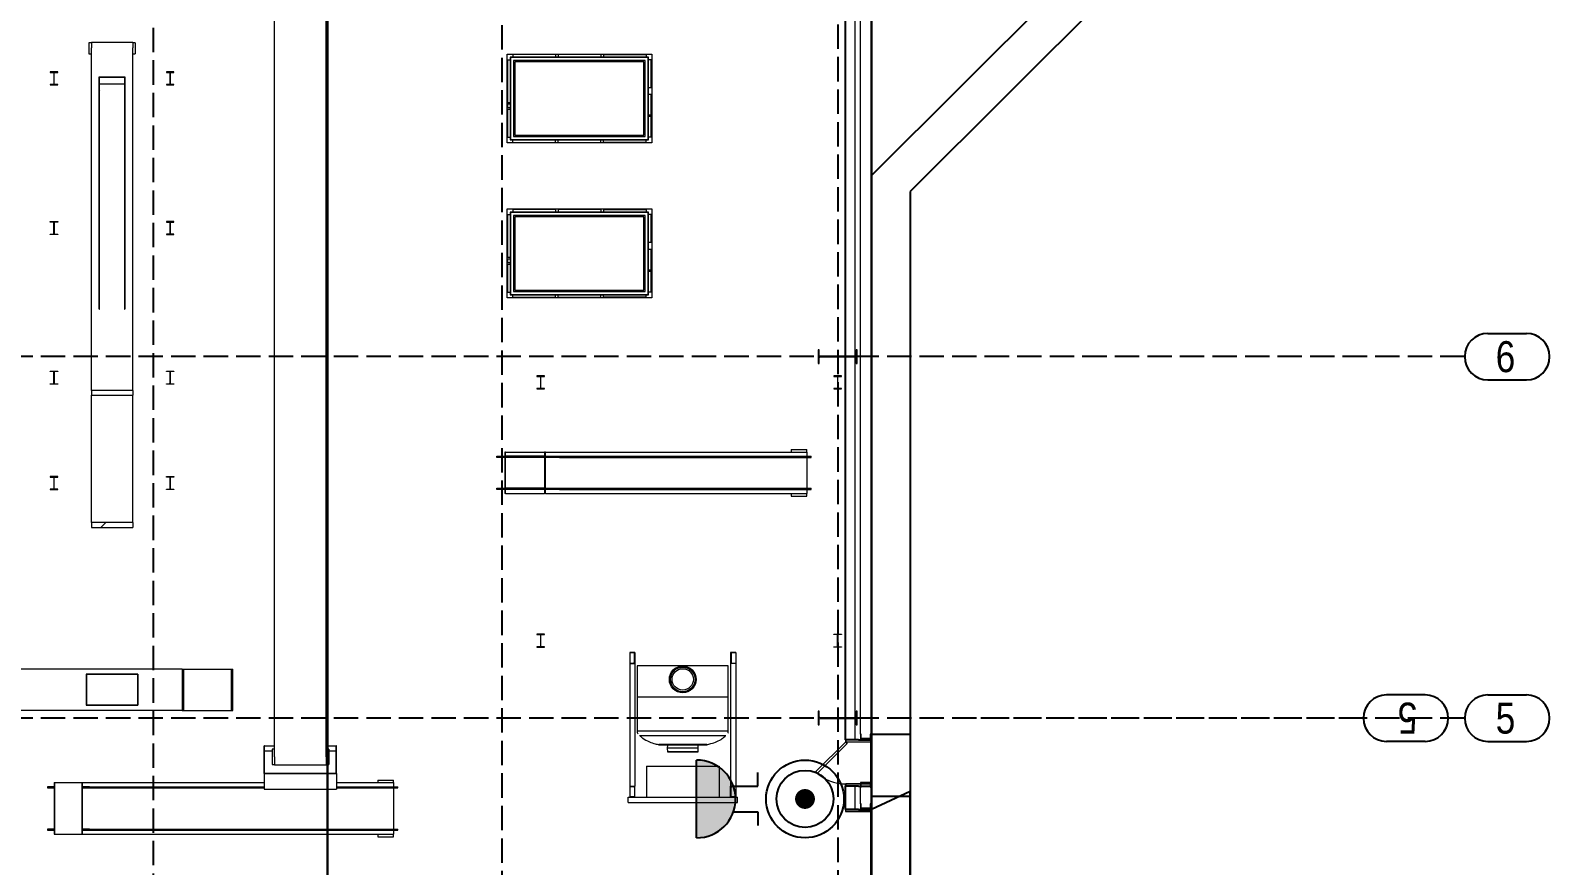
# Model space of a CAD drawing. Header units: millimetres. Extents: x 91119 to 792617, y 23924 to 150567.
# Drawn here: x 740424 to 769831, y 60179 to 76355 of the extents above; entities that cross this region are included whole.
import ezdxf

# ---------------------------------------------------------------- set-up
doc = ezdxf.new("R2010")
doc.units = ezdxf.units.MM
doc.header["$LTSCALE"] = 100
for name, pattern in [('121217 IES and EMR$0$XKITLINE00', [0]), ('121217 IES and EMR$0$XKITLINE03', [6.299213, 4.724409, -1.574803]), ('DASHED', [19.05, 12.7, -6.35])]:
    doc.linetypes.add(name, pattern=pattern)
doc.layers.add('121217 IES and EMR$0$G3 Fab Prts-22 Door-Plan', color=7, linetype='Continuous', lineweight=5)
for name, color, linetype in [('121217 IES and EMR$0$grid', 8, 'Continuous'), ('121217 IES and EMR$0$layout', 8, 'Continuous'), ('121217 IES and EMR$0$Xref', 8, 'Continuous'), ('FA', 1, 'Continuous'), ('Fire Alarm', 1, 'Continuous')]:
    doc.layers.add(name, color=color, linetype=linetype)
doc.styles.add('121217 IES and EMR$0$CENTURY_GOTHIC', font='GOTHIC.TTF')

# ---------------------------------------------------------------- blocks, each defined once
blk = doc.blocks.new('121217 IES and EMR$0$Group-47-1')
at = {"layer": '121217 IES and EMR$0$G3 Fab Prts-22 Door-Plan', "color": 7, "linetype": 'Continuous', "lineweight": 5, "transparency": 33554687}
for p, q in [((-2250, 250.5), (-2250, -250.5)), ((2250, 250.5), (2250, -250.5))]:
    blk.add_line(p, q, dxfattribs=at)
blk = doc.blocks.new('121217 IES and EMR$0$Group-48-1')
at = {"layer": '121217 IES and EMR$0$G3 Fab Prts-22 Door-Plan', "color": 7, "linetype": 'Continuous', "lineweight": 5, "transparency": 33554687, "flags": 128}
for points in [[(-2250, 250.5), (-2208, 250.5), (-2208, -250.5), (-2250, -250.5)], [(2208, 250.5), (2250, 250.5), (2250, -250.5), (2208, -250.5)]]:
    blk.add_lwpolyline(points, close=True, dxfattribs=at)
blk = doc.blocks.new('121217 IES and EMR$0$Group-54-1')
at = {"layer": '121217 IES and EMR$0$G3 Fab Prts-22 Door-Plan', "color": 7, "linetype": 'Continuous', "lineweight": 5, "transparency": 33554687, "flags": 128}
blk.add_lwpolyline([(-408, 250), (169, 827), (200, 796), (-377, 219)], close=True, dxfattribs=at)
blk = doc.blocks.new('121217 IES and EMR$0$Group-55-1')
at = {"layer": '121217 IES and EMR$0$G3 Fab Prts-22 Door-Plan', "color": 7, "linetype": 'Continuous', "lineweight": 5, "transparency": 33554687}
for p, q in [((-408, 250), (169, 827)), ((-377, 219), (200, 796)), ((169, 827), (200, 796)), ((-408, 250), (-377, 219))]:
    blk.add_line(p, q, dxfattribs=at)
at = {"layer": '121217 IES and EMR$0$G3 Fab Prts-22 Door-Plan', "color": 7, "transparency": 33554687}
blk.add_blockref('121217 IES and EMR$0$Group-54-1', (0, 0), dxfattribs=at)
blk = doc.blocks.new('121217 IES and EMR$0$Group-50-1')
at = {"layer": '121217 IES and EMR$0$G3 Fab Prts-22 Door-Plan', "color": 7, "linetype": 'Continuous', "lineweight": 5, "transparency": 33554687}
for p, q in [((-450, 250.5), (-450, -250.5)), ((450, 250.5), (450, -250.5))]:
    blk.add_line(p, q, dxfattribs=at)
blk = doc.blocks.new('121217 IES and EMR$0$Group-51-1')
at = {"layer": '121217 IES and EMR$0$G3 Fab Prts-22 Door-Plan', "color": 7, "linetype": 'Continuous', "lineweight": 5, "transparency": 33554687, "flags": 128}
for points in [[(-450, 250.5), (-408, 250.5), (-408, -250.5), (-450, -250.5)], [(408, 250.5), (450, 250.5), (450, -250.5), (408, -250.5)]]:
    blk.add_lwpolyline(points, close=True, dxfattribs=at)

msp = doc.modelspace()

# ---------------------------------------------------------------- hatches: boundary and pattern name
at = {"layer": 'Fire Alarm'}
h = msp.add_hatch(color=256, dxfattribs=at)
edge = h.paths.add_edge_path()
edge.add_line((753321, 60717), (753321, 62223))
edge.add_arc((753321, 61470), 753, -90, 90, ccw=False)

# ---------------------------------------------------------------- linework, layer by layer
at = {"layer": '121217 IES and EMR$0$grid', "linetype": '121217 IES and EMR$0$XKITLINE03'}
for p, q in [((742802, 144437), (742802, 31436)), ((749552, 144487), (749552, 31436)), ((756052, 113005), (756052, 28641)), ((768187, 70036), (614926, 70036)), ((768187, 63036), (616223, 63036)), ((766226, 63036), (758671, 63036))]:
    msp.add_line(p, q, dxfattribs=at)
at = {"layer": '121217 IES and EMR$0$grid', "linetype": '121217 IES and EMR$0$XKITLINE00'}
for p, q in [((768637, 70486), (769381, 70486)), ((768637, 69586), (769381, 69586)), ((767420, 63486), (766676, 63486)), ((768637, 63486), (769381, 63486)), ((767420, 62586), (766676, 62586)), ((768637, 62586), (769381, 62586))]:
    msp.add_line(p, q, dxfattribs=at)
for centre, start, end in [((768637, 70036), 90, 270), ((769381, 70036), 270, 90), ((766676, 63036), 90, 270), ((767420, 63036), 270, 90), ((768637, 63036), 90, 270), ((769381, 63036), 270, 90)]:
    msp.add_arc(centre, 450, start, end, dxfattribs=at)
at = {"layer": '121217 IES and EMR$0$layout'}
for p, q in [((756706, 118736), (756706, 49742)), ((756456, 62618), (756205, 62618)), ((756205, 62618), (756205, 62618)), ((756205, 62618), (756205, 62618)), ((756456, 62618), (756706, 62618)), ((756706, 62618), (756706, 62618)), ((756706, 62618), (756706, 62618)), ((756456, 61718), (756205, 61718)), ((756205, 61718), (756205, 61718)), ((756205, 61718), (756205, 61718)), ((756456, 61718), (756706, 61718)), ((756706, 61718), (756706, 61718)), ((756706, 61718), (756706, 61718)), ((757456, 61615), (756706, 61268)), ((757456, 56513), (757456, 61615)), ((756456, 61268), (756205, 61268)), ((756205, 61268), (756205, 61268)), ((756205, 61268), (756205, 61268)), ((756456, 61268), (756706, 61268)), ((756706, 61268), (756706, 56763)), ((756706, 61268), (756706, 61268)), ((756706, 61268), (756706, 61268))]:
    msp.add_line(p, q, dxfattribs=at)
at = {"layer": '121217 IES and EMR$0$layout', "transparency": 33554687}
for p, q in [((756205, 62618), (756205, 85718)), ((756706, 62618), (756706, 85718)), ((761349, 78185), (756706, 73543)), ((762099, 77875), (757456, 73232)), ((762099, 77875), (757456, 73232)), ((756706, 73543), (756706, 49742)), ((757456, 73232), (757456, 50492)), ((757456, 73232), (757456, 62717)), ((757456, 62717), (756706, 62717)), ((756205, 61268), (756205, 61718)), ((756706, 61268), (756706, 61718)), ((757456, 61517), (756706, 61517)), ((757456, 61517), (757456, 50492))]:
    msp.add_line(p, q, dxfattribs=at)
at = {"layer": '121217 IES and EMR$0$layout', "linetype": 'Continuous', "lineweight": 5, "transparency": 33554687}
for p, q in [((756390, 62618), (756390, 85718)), ((756390, 62618), (756390, 85718)), ((756205, 62618), (756205, 62576)), ((756205, 62576), (756706, 62576)), ((756706, 62618), (756706, 62576)), ((756205, 61718), (756205, 61760)), ((756205, 61760), (756706, 61760)), ((756706, 61718), (756706, 61760)), ((756390, 61268), (756390, 61718)), ((756390, 61268), (756390, 61718)), ((756205, 61268), (756205, 61226)), ((756205, 61226), (756706, 61226)), ((756706, 61268), (756706, 61226))]:
    msp.add_line(p, q, dxfattribs=at)
msp.add_arc((756205, 62576), 816, 225, 270, dxfattribs=at)
at = {"layer": '121217 IES and EMR$0$Xref', "linetype": 'Continuous', "lineweight": 20}
for p, q in [((745152, 62286), (745152, 97786)), ((746152, 62286), (746152, 97786)), ((756492, 62726), (756492, 77446)), ((756692, 77446), (756692, 62726)), ((741605, 76115), (741555, 76115)), ((741555, 76115), (741555, 75900)), ((741555, 75900), (741605, 75900)), ((741605, 76123), (741605, 76018)), ((742405, 76123), (741605, 76123)), ((741605, 69382), (741605, 76018)), ((742405, 76123), (742405, 76018)), ((742455, 76115), (742405, 76115)), ((742405, 69382), (742405, 76018)), ((742405, 75900), (742455, 75900)), ((742455, 76115), (742455, 75900)), ((749652, 74176), (749652, 75896)), ((749652, 75896), (752451, 75896)), ((749652, 75896), (749657, 75891)), ((749762, 75886), (749762, 75836)), ((750587, 75886), (749762, 75886)), ((750587, 75886), (750587, 75836)), ((750639, 75886), (750639, 75836)), ((751464, 75886), (750639, 75886)), ((751464, 75886), (751464, 75836)), ((751516, 75886), (751516, 75836)), ((751516, 75886), (752341, 75886)), ((752341, 75886), (752341, 75836)), ((752446, 75891), (752451, 75896)), ((752451, 75896), (752451, 74176)), ((749662, 75786), (749712, 75786)), ((749662, 75786), (749662, 74961)), ((749712, 75836), (749712, 74236)), ((752391, 75836), (749712, 75836)), ((749718, 75830), (749718, 74242)), ((752385, 75830), (749718, 75830)), ((750587, 75836), (749762, 75836)), ((752326, 75771), (749777, 75771)), ((749777, 75771), (749777, 74301)), ((752301, 75746), (749802, 75746)), ((749802, 75746), (749802, 74326)), ((751464, 75836), (750639, 75836)), ((751516, 75836), (752341, 75836)), ((752301, 74326), (752301, 75746)), ((752326, 74301), (752326, 75771)), ((752385, 74242), (752385, 75830)), ((752391, 74236), (752391, 75836)), ((752441, 75786), (752391, 75786)), ((752441, 75245), (752441, 75786)), ((740807, 75549), (740807, 75540)), ((740953, 75549), (740807, 75549)), ((740807, 75540), (740869, 75540)), ((740807, 75306), (740807, 75298)), ((740869, 75306), (740807, 75306)), ((740807, 75298), (740953, 75298)), ((740877, 75533), (740877, 75314)), ((740883, 75314), (740883, 75533)), ((740890, 75540), (740953, 75540)), ((740953, 75306), (740890, 75306)), ((740953, 75540), (740953, 75549)), ((740953, 75298), (740953, 75306)), ((741755, 75458), (742255, 75458)), ((741755, 70956), (741755, 75458)), ((741763, 75449), (742247, 75449)), ((741763, 70956), (741763, 75449)), ((742247, 75313), (741763, 75313)), ((742247, 75449), (742247, 70956)), ((742255, 75458), (742255, 70956)), ((743057, 75549), (743057, 75540)), ((743203, 75549), (743057, 75549)), ((743057, 75540), (743119, 75540)), ((743057, 75306), (743057, 75298)), ((743119, 75306), (743057, 75306)), ((743057, 75298), (743203, 75298)), ((743127, 75533), (743127, 75314)), ((743133, 75314), (743133, 75533)), ((743140, 75540), (743203, 75540)), ((743203, 75306), (743140, 75306)), ((743203, 75540), (743203, 75549)), ((743203, 75298), (743203, 75306)), ((752441, 75245), (752391, 75245)), ((752441, 75111), (752391, 75111)), ((752441, 74711), (752441, 75111)), ((749658, 74926), (749658, 74862)), ((749712, 74926), (749658, 74926)), ((749658, 74862), (749712, 74862)), ((749662, 74961), (749712, 74961)), ((749662, 74827), (749712, 74827)), ((749662, 74827), (749662, 74286)), ((752441, 74711), (752391, 74711)), ((752441, 74686), (752441, 74711)), ((752441, 74686), (752391, 74686)), ((752441, 74286), (752441, 74686)), ((749652, 74176), (749657, 74181)), ((752451, 74176), (749652, 74176)), ((749662, 74286), (749712, 74286)), ((749712, 74236), (752391, 74236)), ((749718, 74242), (752385, 74242)), ((749762, 74186), (749762, 74236)), ((749762, 74236), (750587, 74236)), ((749762, 74186), (750587, 74186)), ((749777, 74301), (752326, 74301)), ((749802, 74326), (752301, 74326)), ((750587, 74186), (750587, 74236)), ((750639, 74186), (750639, 74236)), ((750639, 74236), (751464, 74236)), ((750639, 74186), (751464, 74186)), ((751464, 74186), (751464, 74236)), ((751516, 74186), (751516, 74236)), ((752341, 74236), (751516, 74236)), ((752341, 74186), (751516, 74186)), ((752341, 74186), (752341, 74236)), ((752441, 74286), (752391, 74286)), ((752446, 74181), (752451, 74176)), ((740807, 72652), (740953, 72652)), ((740807, 72643), (740807, 72652)), ((740869, 72643), (740807, 72643)), ((740877, 72417), (740877, 72636)), ((740883, 72636), (740883, 72417)), ((740953, 72643), (740890, 72643)), ((740953, 72652), (740953, 72643)), ((743057, 72652), (743057, 72643)), ((743203, 72652), (743057, 72652)), ((743057, 72643), (743119, 72643)), ((743127, 72636), (743127, 72417)), ((743133, 72417), (743133, 72636)), ((743140, 72643), (743203, 72643)), ((743203, 72643), (743203, 72652)), ((749652, 71176), (749652, 72896)), ((749652, 72896), (752451, 72896)), ((749652, 72896), (749657, 72891)), ((749662, 72786), (749712, 72786)), ((749662, 72786), (749662, 71961)), ((749712, 72836), (749712, 71236)), ((752391, 72836), (749712, 72836)), ((749718, 72830), (749718, 71242)), ((752385, 72830), (749718, 72830)), ((749762, 72886), (749762, 72836)), ((750587, 72886), (749762, 72886)), ((750587, 72836), (749762, 72836)), ((752326, 72771), (749777, 72771)), ((749777, 72771), (749777, 71301)), ((752301, 72746), (749802, 72746)), ((749802, 72746), (749802, 71326)), ((750587, 72886), (750587, 72836)), ((750639, 72886), (750639, 72836)), ((751464, 72886), (750639, 72886)), ((751464, 72836), (750639, 72836)), ((751464, 72886), (751464, 72836)), ((751516, 72886), (751516, 72836)), ((751516, 72886), (752341, 72886)), ((751516, 72836), (752341, 72836)), ((752301, 71326), (752301, 72746)), ((752326, 71301), (752326, 72771)), ((752341, 72886), (752341, 72836)), ((752385, 71242), (752385, 72830)), ((752391, 71236), (752391, 72836)), ((752441, 72786), (752391, 72786)), ((752441, 72245), (752441, 72786)), ((752446, 72891), (752451, 72896)), ((752451, 72896), (752451, 71176)), ((740807, 72409), (740869, 72409)), ((740807, 72401), (740807, 72409)), ((740953, 72401), (740807, 72401)), ((740890, 72409), (740953, 72409)), ((740953, 72409), (740953, 72401)), ((743057, 72409), (743057, 72401)), ((743119, 72409), (743057, 72409)), ((743057, 72401), (743203, 72401)), ((743203, 72409), (743140, 72409)), ((743203, 72401), (743203, 72409)), ((752441, 72245), (752391, 72245)), ((752441, 72111), (752391, 72111)), ((752441, 71711), (752441, 72111)), ((749658, 71926), (749658, 71862)), ((749712, 71926), (749658, 71926)), ((749658, 71862), (749712, 71862)), ((749662, 71961), (749712, 71961)), ((749662, 71827), (749712, 71827)), ((749662, 71827), (749662, 71286)), ((752441, 71711), (752391, 71711)), ((752441, 71686), (752391, 71686)), ((752441, 71686), (752441, 71711)), ((752441, 71286), (752441, 71686)), ((749652, 71176), (749657, 71181)), ((752451, 71176), (749652, 71176)), ((749662, 71286), (749712, 71286)), ((749712, 71236), (752391, 71236)), ((749718, 71242), (752385, 71242)), ((749762, 71186), (749762, 71236)), ((749762, 71236), (750587, 71236)), ((749762, 71186), (750587, 71186)), ((749777, 71301), (752326, 71301)), ((749802, 71326), (752301, 71326)), ((750587, 71186), (750587, 71236)), ((750639, 71186), (750639, 71236)), ((750639, 71236), (751464, 71236)), ((750639, 71186), (751464, 71186)), ((751464, 71186), (751464, 71236)), ((751516, 71186), (751516, 71236)), ((752341, 71236), (751516, 71236)), ((752341, 71186), (751516, 71186)), ((752341, 71186), (752341, 71236)), ((752441, 71286), (752391, 71286)), ((752446, 71181), (752451, 71176)), ((741755, 70956), (741763, 70956)), ((742247, 70956), (742255, 70956)), ((740807, 69755), (740953, 69755)), ((740807, 69746), (740807, 69755)), ((740869, 69746), (740807, 69746)), ((740877, 69520), (740877, 69739)), ((740883, 69739), (740883, 69520)), ((740953, 69746), (740890, 69746)), ((740953, 69755), (740953, 69746)), ((743057, 69755), (743203, 69755)), ((743057, 69746), (743057, 69755)), ((743119, 69746), (743057, 69746)), ((743127, 69520), (743127, 69739)), ((743133, 69739), (743133, 69520)), ((743203, 69746), (743140, 69746)), ((743203, 69755), (743203, 69746)), ((740807, 69512), (740869, 69512)), ((740807, 69504), (740807, 69512)), ((740953, 69504), (740807, 69504)), ((740890, 69512), (740953, 69512)), ((740953, 69512), (740953, 69504)), ((743057, 69504), (743057, 69512)), ((743057, 69512), (743119, 69512)), ((743203, 69504), (743057, 69504)), ((743140, 69512), (743203, 69512)), ((743203, 69512), (743203, 69504)), ((750375, 69662), (750229, 69662)), ((750229, 69662), (750229, 69653)), ((750229, 69653), (750291, 69653)), ((750229, 69419), (750229, 69411)), ((750291, 69419), (750229, 69419)), ((750229, 69411), (750375, 69411)), ((750299, 69646), (750299, 69427)), ((750305, 69427), (750305, 69646)), ((750312, 69653), (750375, 69653)), ((750375, 69419), (750312, 69419)), ((750375, 69653), (750375, 69662)), ((750375, 69411), (750375, 69419)), ((756125, 69662), (755979, 69662)), ((755979, 69662), (755979, 69653)), ((755979, 69653), (756041, 69653)), ((755979, 69419), (755979, 69411)), ((756041, 69419), (755979, 69419)), ((755979, 69411), (756125, 69411)), ((756049, 69646), (756049, 69427)), ((756055, 69427), (756055, 69646)), ((756062, 69653), (756125, 69653)), ((756125, 69419), (756062, 69419)), ((756125, 69653), (756125, 69662)), ((756125, 69411), (756125, 69419)), ((742405, 69382), (741605, 69382)), ((741605, 69382), (741605, 69290)), ((741605, 66822), (741605, 69290)), ((741605, 69290), (742405, 69290)), ((742405, 69382), (742405, 69290)), ((742405, 66822), (742405, 69290)), ((755152, 68236), (755152, 68186)), ((755152, 68236), (755452, 68236)), ((755452, 68186), (755452, 68236)), ((749453, 68086), (749453, 68106)), ((749453, 68106), (749605, 68106)), ((749605, 68086), (749453, 68086)), ((749622, 68186), (749605, 68186)), ((749605, 68186), (749605, 67386)), ((750373, 68106), (749605, 68106)), ((749605, 68106), (749605, 68086)), ((750373, 68086), (749605, 68086)), ((749622, 68186), (750373, 68186)), ((749622, 67386), (749622, 68186)), ((750398, 68186), (750373, 68186)), ((750373, 68186), (750373, 67386)), ((750398, 68186), (751597, 68186)), ((750398, 67386), (750398, 68186)), ((750398, 68086), (750398, 68106)), ((750398, 68106), (750666, 68106)), ((750666, 68086), (750398, 68086)), ((750666, 68106), (750666, 68086)), ((750666, 68106), (751597, 68106)), ((750666, 68086), (751597, 68086)), ((751597, 68186), (755302, 68186)), ((751597, 68106), (755302, 68106)), ((751597, 68086), (755302, 68086)), ((755302, 68186), (755460, 68186)), ((755302, 68106), (755535, 68106)), ((755302, 68086), (755535, 68086)), ((755460, 68106), (755460, 68186)), ((755460, 67486), (755460, 68086)), ((755535, 68086), (755535, 68106)), ((740807, 67712), (740807, 67703)), ((740953, 67712), (740807, 67712)), ((740807, 67703), (740869, 67703)), ((740877, 67696), (740877, 67477)), ((740883, 67477), (740883, 67696)), ((740890, 67703), (740953, 67703)), ((740953, 67703), (740953, 67712)), ((743057, 67712), (743203, 67712)), ((743057, 67703), (743057, 67712)), ((743119, 67703), (743057, 67703)), ((743127, 67477), (743127, 67696)), ((743133, 67696), (743133, 67477)), ((743203, 67703), (743140, 67703)), ((743203, 67712), (743203, 67703)), ((740807, 67469), (740807, 67461)), ((740869, 67469), (740807, 67469)), ((740807, 67461), (740953, 67461)), ((740953, 67469), (740890, 67469)), ((740953, 67461), (740953, 67469)), ((743057, 67469), (743119, 67469)), ((743057, 67461), (743057, 67469)), ((743203, 67461), (743057, 67461)), ((743140, 67469), (743203, 67469)), ((743203, 67469), (743203, 67461)), ((749453, 67466), (749453, 67486)), ((749453, 67486), (749605, 67486)), ((749605, 67466), (749453, 67466)), ((750373, 67486), (749605, 67486)), ((749605, 67486), (749605, 67466)), ((750373, 67466), (749605, 67466)), ((749622, 67386), (749605, 67386)), ((749622, 67386), (750373, 67386)), ((750398, 67386), (750373, 67386)), ((750398, 67486), (750666, 67486)), ((750398, 67466), (750398, 67486)), ((750666, 67466), (750398, 67466)), ((750398, 67386), (751597, 67386)), ((750666, 67486), (751597, 67486)), ((750666, 67486), (750666, 67466)), ((750666, 67466), (751597, 67466)), ((751597, 67486), (755302, 67486)), ((751597, 67466), (755302, 67466)), ((751597, 67386), (755302, 67386)), ((755152, 67386), (755152, 67336)), ((755302, 67486), (755535, 67486)), ((755302, 67466), (755535, 67466)), ((755302, 67386), (755460, 67386)), ((755452, 67336), (755452, 67386)), ((755460, 67386), (755460, 67466)), ((755535, 67466), (755535, 67486)), ((755152, 67336), (755452, 67336)), ((742405, 66822), (741605, 66822)), ((741605, 66822), (741605, 66730)), ((742405, 66822), (742405, 66730)), ((741605, 66730), (742405, 66730)), ((750375, 64662), (750229, 64662)), ((750229, 64662), (750229, 64653)), ((750229, 64653), (750291, 64653)), ((750229, 64419), (750229, 64411)), ((750291, 64419), (750229, 64419)), ((750229, 64411), (750375, 64411)), ((750299, 64646), (750299, 64427)), ((750305, 64427), (750305, 64646)), ((750312, 64653), (750375, 64653)), ((750375, 64419), (750312, 64419)), ((750375, 64653), (750375, 64662)), ((750375, 64411), (750375, 64419)), ((755979, 64662), (756125, 64662)), ((755979, 64653), (755979, 64662)), ((756041, 64653), (755979, 64653)), ((755979, 64419), (756041, 64419)), ((755979, 64411), (755979, 64419)), ((756125, 64411), (755979, 64411)), ((756049, 64427), (756049, 64646)), ((756055, 64646), (756055, 64427)), ((756125, 64653), (756062, 64653)), ((756062, 64419), (756125, 64419)), ((756125, 64662), (756125, 64653)), ((756125, 64419), (756125, 64411)), ((752025, 64306), (752025, 64096)), ((752127, 64306), (752025, 64306)), ((752025, 64306), (752025, 64306)), ((752102, 64299), (752033, 64303)), ((752116, 64113), (752116, 64290)), ((752127, 64306), (752127, 64093)), ((754078, 64306), (753977, 64306)), ((753977, 64306), (753977, 64093)), ((753987, 64290), (753987, 64113)), ((754070, 64303), (754002, 64299)), ((754078, 64306), (754078, 64096)), ((754078, 64306), (754078, 64306)), ((743362, 63986), (740153, 63986)), ((742505, 63886), (741505, 63886)), ((741505, 63886), (741505, 63286)), ((742499, 63880), (741511, 63880)), ((741511, 63880), (741511, 63292)), ((742499, 63880), (742499, 63292)), ((742505, 63886), (742505, 63286)), ((743362, 63986), (743388, 63986)), ((743362, 63986), (743362, 63186)), ((743388, 63986), (744283, 63986)), ((743388, 63986), (743388, 63186)), ((744283, 63986), (744317, 63986)), ((744317, 63986), (744341, 63986)), ((744317, 63186), (744317, 63986)), ((744341, 63186), (744341, 63986)), ((752025, 64093), (752025, 64096)), ((752025, 64093), (752025, 61718)), ((752025, 64093), (752127, 64093)), ((752033, 64101), (752102, 64104)), ((752127, 64093), (752127, 61718)), ((753052, 64046), (752172, 64046)), ((752172, 64046), (752172, 63441)), ((753932, 64046), (753052, 64046)), ((753932, 63441), (753932, 64046)), ((753977, 64093), (753977, 61718)), ((754078, 64093), (753977, 64093)), ((754002, 64104), (754070, 64101)), ((754078, 64096), (754078, 64093)), ((754078, 64093), (754078, 61718)), ((741505, 63286), (742505, 63286)), ((741511, 63292), (742499, 63292)), ((752170, 63441), (752170, 62781)), ((753932, 63441), (752172, 63441)), ((753933, 62781), (753933, 63441)), ((743362, 63186), (740153, 63186)), ((743362, 63186), (743388, 63186)), ((743388, 63186), (744283, 63186)), ((744283, 63186), (744317, 63186)), ((744317, 63186), (744341, 63186)), ((744952, 61961), (744952, 62502)), ((744958, 62502), (744952, 62502)), ((744958, 62502), (745152, 62502)), ((744958, 61970), (744958, 62502)), ((744958, 62405), (745102, 62405)), ((745152, 62436), (745102, 62436)), ((745102, 62436), (745102, 62136)), ((746152, 62502), (746346, 62502)), ((746202, 62436), (746152, 62436)), ((746202, 62436), (746202, 62136)), ((746202, 62405), (746346, 62405)), ((746346, 61970), (746346, 62502)), ((746352, 62502), (746346, 62502)), ((746352, 61961), (746352, 62502)), ((752586, 62522), (752586, 62514)), ((752756, 62514), (752750, 62453)), ((752750, 62453), (752756, 62386)), ((753347, 62386), (753353, 62453)), ((753353, 62453), (753348, 62514)), ((753517, 62514), (753517, 62522)), ((756692, 61786), (756692, 62636)), ((745102, 62136), (745152, 62136)), ((745152, 62286), (745152, 62128)), ((745152, 62128), (746152, 62128)), ((746152, 62286), (746152, 62128)), ((746152, 62136), (746202, 62136)), ((752350, 62106), (752350, 61506)), ((752350, 62106), (752436, 62106)), ((752436, 62106), (753668, 62106)), ((753668, 62106), (753754, 62106)), ((753754, 62106), (753754, 61506)), ((740885, 61786), (740885, 60786)), ((740885, 61786), (740899, 61786)), ((740899, 61786), (741422, 61786)), ((740899, 60786), (740899, 61786)), ((741422, 61786), (741422, 60786)), ((741422, 61786), (741436, 61786)), ((741436, 61786), (742305, 61786)), ((741436, 60786), (741436, 61786)), ((742305, 61786), (744595, 61786)), ((744595, 61786), (744952, 61786)), ((744952, 61961), (744952, 61661)), ((744952, 61961), (746352, 61961)), ((744958, 61970), (746346, 61970)), ((746352, 61961), (746352, 61661)), ((746352, 61786), (747302, 61786)), ((747152, 61836), (747152, 61786)), ((747152, 61836), (747452, 61836)), ((747302, 61786), (747460, 61786)), ((747452, 61786), (747452, 61836)), ((747460, 61706), (747460, 61786)), ((740754, 61706), (740754, 61686)), ((740884, 61706), (740754, 61706)), ((740754, 61686), (740884, 61686)), ((740885, 61706), (740884, 61706)), ((740884, 61686), (740884, 61706)), ((740885, 61686), (740884, 61686)), ((741436, 61706), (741436, 61686)), ((741567, 61706), (741436, 61706)), ((741436, 61686), (741567, 61686)), ((741567, 61706), (742348, 61706)), ((741567, 61686), (741567, 61706)), ((741567, 61686), (742348, 61686)), ((742348, 61706), (744595, 61706)), ((742348, 61686), (744595, 61686)), ((744595, 61706), (744952, 61706)), ((744595, 61686), (744952, 61686)), ((744952, 61661), (746352, 61661)), ((746352, 61706), (747302, 61706)), ((746352, 61686), (747302, 61686)), ((747302, 61706), (747535, 61706)), ((747302, 61686), (747535, 61686)), ((747460, 60886), (747460, 61686)), ((747535, 61686), (747535, 61706)), ((751992, 61506), (754112, 61506)), ((751992, 61404), (751992, 61506)), ((752025, 61718), (752025, 61716)), ((752025, 61718), (752127, 61718)), ((752025, 61716), (752025, 61506)), ((752026, 61506), (752025, 61506)), ((752026, 61506), (752127, 61506)), ((752033, 61711), (752102, 61708)), ((752102, 61513), (752033, 61509)), ((752116, 61698), (752116, 61522)), ((752127, 61506), (752127, 61718)), ((752350, 61506), (752436, 61506)), ((752436, 61506), (753668, 61506)), ((753668, 61506), (753754, 61506)), ((754078, 61718), (753977, 61718)), ((753977, 61506), (753977, 61718)), ((753977, 61506), (754077, 61506)), ((753987, 61522), (753987, 61698)), ((754002, 61708), (754070, 61711)), ((754070, 61509), (754002, 61513)), ((754077, 61506), (754078, 61506)), ((754078, 61716), (754078, 61718)), ((754078, 61716), (754078, 61506)), ((754112, 61404), (754112, 61506)), ((756492, 61376), (756492, 61696)), ((756692, 61696), (756692, 61376)), ((751992, 61404), (754112, 61404)), ((756692, 56786), (756692, 61286)), ((740754, 60886), (740754, 60866)), ((740884, 60886), (740754, 60886)), ((740885, 60886), (740884, 60886)), ((740884, 60866), (740884, 60886)), ((741567, 60886), (741436, 60886)), ((741436, 60886), (741436, 60866)), ((741567, 60886), (742348, 60886)), ((741567, 60866), (741567, 60886)), ((742348, 60886), (744595, 60886)), ((744595, 60886), (747302, 60886)), ((747302, 60886), (747535, 60886)), ((747535, 60866), (747535, 60886)), ((740754, 60866), (740884, 60866)), ((740885, 60866), (740884, 60866)), ((740885, 60786), (740899, 60786)), ((740899, 60786), (741422, 60786)), ((741422, 60786), (741436, 60786)), ((741436, 60866), (741567, 60866)), ((741436, 60786), (742305, 60786)), ((741567, 60866), (742348, 60866)), ((742305, 60786), (744595, 60786)), ((742348, 60866), (744595, 60866)), ((744595, 60866), (747302, 60866)), ((744595, 60786), (747302, 60786)), ((747152, 60786), (747152, 60736)), ((747152, 60736), (747452, 60736)), ((747302, 60866), (747535, 60866)), ((747302, 60786), (747460, 60786)), ((747452, 60736), (747452, 60786)), ((747460, 60786), (747460, 60866))]:
    msp.add_line(p, q, dxfattribs=at)
at = {"layer": '121217 IES and EMR$0$Xref', "linetype": 'Continuous', "lineweight": 0}
for p, q in [((750132, 75836), (750138, 75830)), ((751547, 75836), (751553, 75830)), ((742033, 75458), (742024, 75449)), ((741763, 75188), (741755, 75180)), ((752385, 74998), (752391, 74992)), ((749712, 74842), (749718, 74836)), ((750312, 74242), (750318, 74236)), ((751726, 74242), (751732, 74236)), ((742255, 72851), (742247, 72843)), ((751718, 72836), (751724, 72830)), ((741763, 72359), (741755, 72351)), ((752385, 72169), (752391, 72163)), ((749712, 72014), (749718, 72008)), ((750484, 71242), (750490, 71236)), ((756429, 70055), (756402, 70028)), ((750305, 69588), (750299, 69582)), ((750375, 69658), (750371, 69653)), ((756036, 69662), (756027, 69653)), ((741614, 69382), (741605, 69373)), ((749605, 67878), (749622, 67861)), ((741882, 66822), (741790, 66730)), ((741775, 63886), (741769, 63880)), ((741511, 63622), (741505, 63616)), ((744341, 63624), (744317, 63600)), ((745614, 61970), (745623, 61961)), ((756646, 61786), (756639, 61779)), ((740885, 61043), (740899, 61029))]:
    msp.add_line(p, q, dxfattribs=at)
at = {"layer": '121217 IES and EMR$0$Xref', "linetype": 'Continuous', "lineweight": 15}
for p, q in [((755675, 70169), (755675, 69904)), ((755692, 70169), (755675, 70169)), ((755692, 70059), (755692, 70169)), ((755692, 69904), (755692, 70013)), ((756395, 70043), (755709, 70043)), ((755709, 70030), (756395, 70030)), ((756411, 70169), (756411, 70059)), ((756429, 70169), (756411, 70169)), ((756411, 70013), (756411, 69904)), ((756429, 69904), (756429, 70169)), ((755675, 69904), (755692, 69904)), ((756411, 69904), (756429, 69904)), ((755675, 63169), (755675, 62904)), ((755692, 63169), (755675, 63169)), ((755692, 63059), (755692, 63169)), ((755692, 62904), (755692, 63013)), ((756395, 63043), (755709, 63043)), ((755709, 63030), (756395, 63030)), ((756411, 63169), (756411, 63059)), ((756429, 63169), (756411, 63169)), ((756411, 63013), (756411, 62904)), ((756429, 62904), (756429, 63169)), ((755675, 62904), (755692, 62904)), ((756411, 62904), (756429, 62904)), ((756492, 62726), (756492, 62636)), ((756506, 62726), (756492, 62726)), ((756506, 62655), (756506, 62726)), ((756666, 62643), (756518, 62643)), ((756678, 62726), (756678, 62655)), ((756692, 62726), (756678, 62726)), ((756692, 62636), (756692, 62726)), ((756492, 62636), (756692, 62636)), ((756692, 61786), (756492, 61786)), ((756492, 61786), (756492, 61696)), ((756506, 61696), (756506, 61767)), ((756518, 61779), (756666, 61779)), ((756678, 61767), (756678, 61696)), ((756692, 61696), (756692, 61786)), ((756492, 61696), (756506, 61696)), ((756678, 61696), (756692, 61696)), ((756506, 61376), (756492, 61376)), ((756492, 61376), (756492, 61286)), ((756492, 61286), (756692, 61286)), ((756506, 61305), (756506, 61376)), ((756666, 61293), (756518, 61293)), ((756692, 61376), (756678, 61376)), ((756678, 61376), (756678, 61305)), ((756692, 61376), (756692, 61286))]:
    msp.add_line(p, q, dxfattribs=at)
at = {"layer": '121217 IES and EMR$0$Xref', "linetype": 'Continuous', "lineweight": 20}
for radius in [260, 246, 238, 207]:
    msp.add_circle((753052, 63786), radius, dxfattribs=at)
for centre, radius, start, end in [((740869, 75533), 7.6, 0, 90), ((740869, 75314), 7.6, 270, 0), ((740890, 75533), 7.6, 90, 180), ((740890, 75314), 7.6, 180, 270), ((743119, 75533), 7.6, 0, 90), ((743119, 75314), 7.6, 270, 0), ((743140, 75533), 7.6, 90, 180), ((743140, 75314), 7.6, 180, 270), ((740869, 72636), 7.6, 0, 90), ((740890, 72636), 7.6, 90, 180), ((743119, 72636), 7.6, 0, 90), ((743140, 72636), 7.6, 90, 180), ((740869, 72417), 7.6, 270, 0), ((740890, 72417), 7.6, 180, 270), ((743119, 72417), 7.6, 270, 0), ((743140, 72417), 7.6, 180, 270), ((740869, 69739), 7.6, 0, 90), ((740890, 69739), 7.6, 90, 180), ((743119, 69739), 7.6, 0, 90), ((743140, 69739), 7.6, 90, 180), ((740869, 69520), 7.6, 270, 0), ((740890, 69520), 7.6, 180, 270), ((743119, 69520), 7.6, 270, 0), ((743140, 69520), 7.6, 180, 270), ((750291, 69646), 7.6, 0, 90), ((750291, 69427), 7.6, 270, 0), ((750312, 69646), 7.6, 90, 180), ((750312, 69427), 7.6, 180, 270), ((756041, 69646), 7.6, 0, 90), ((756041, 69427), 7.6, 270, 0), ((756062, 69646), 7.6, 90, 180), ((756062, 69427), 7.6, 180, 270), ((740869, 67696), 7.6, 0, 90), ((740890, 67696), 7.6, 90, 180), ((743119, 67696), 7.6, 0, 90), ((743140, 67696), 7.6, 90, 180), ((740869, 67477), 7.6, 270, 0), ((740890, 67477), 7.6, 180, 270), ((743119, 67477), 7.6, 270, 0), ((743140, 67477), 7.6, 180, 270), ((750291, 64646), 7.6, 0, 90), ((750291, 64427), 7.6, 270, 0), ((750312, 64646), 7.6, 90, 180), ((750312, 64427), 7.6, 180, 270), ((756041, 64646), 7.6, 0, 90), ((756041, 64427), 7.6, 270, 0), ((756062, 64646), 7.6, 90, 180), ((756062, 64427), 7.6, 180, 270), ((752244, 62769), 73.1, 170.5504, 211.4853)]:
    msp.add_arc(centre, radius, start, end, dxfattribs=at)
at = {"layer": '121217 IES and EMR$0$Xref', "linetype": 'Continuous', "lineweight": 15}
for centre, radius, start, end in [((755709, 70059), 16.5, 180, 270), ((755709, 70013), 16.5, 90, 180), ((756395, 70059), 16.5, 270, 0), ((756395, 70013), 16.5, 0, 90), ((755709, 63059), 16.5, 180, 270), ((755709, 63013), 16.5, 90, 180), ((756395, 63059), 16.5, 270, 0), ((756395, 63013), 16.5, 0, 90), ((756518, 62655), 12, 180, 270), ((756666, 62655), 12, 270, 0), ((756518, 61767), 12, 90, 180), ((756666, 61767), 12, 0, 90), ((756518, 61305), 12, 180, 270), ((756666, 61305), 12, 270, 0)]:
    msp.add_arc(centre, radius, start, end, dxfattribs=at)
at = {"layer": '121217 IES and EMR$0$Xref', "linetype": 'Continuous', "lineweight": 20}
for centre, major_axis, ratio, start_param, end_param in [((752034, 64308), (-9, 0), 0.5684, 0.283285, 1.481754), ((752100, 64290), (16, 0), 0.5684, 0, 1.481754), ((752100, 64113), (-16, 0), 0.5684, 1.659839, 3.141593), ((754003, 64290), (16, 0), 0.5684, 1.659839, 3.141593), ((754003, 64113), (-16, 0), 0.5684, 0, 1.481754), ((754069, 64308), (9, 0), 0.5684, 4.801431, 5.9999), ((752034, 64096), (-9, 0), 0.5684, 4.801431, 6.283185), ((754069, 64096), (-9, 0), 0.5684, 3.141593, 4.623347), ((753052, 63441), (-882, 0), 0.000224, 3.141593, 6.283185), ((753052, 62781), (-882, 0), 0.000224, 3.14134, 6.282868), ((753052, 62692), (-836, 0), 0.000224, 3.14948, 6.278525), ((753052, 62523), (-465, 0), 0.000224, 3.141024, 6.283185), ((753052, 62523), (-465, 0), 0.000224, 0, 0.002322), ((753052, 62522), (-465, 0), 0.000224, 3.141593, 6.283185), ((753052, 62514), (-465, 0), 0.000224, 3.141593, 6.283185), ((753052, 62453), (-301, 0), 0.000224, 3.141573, 6.283185), ((753052, 62514), (-296, 0), 0.000224, 3.141612, 6.283166), ((752034, 61716), (-9, 0), 0.568429, 0, 1.481754), ((752034, 61504), (-9, 0), 0.568429, 4.801431, 5.817894), ((752100, 61698), (-16, 0), 0.568429, 3.141593, 4.623347), ((752100, 61522), (16, 0), 0.568429, 4.801431, 6.283185), ((754003, 61698), (-16, 0), 0.568429, 4.801431, 6.283185), ((754003, 61522), (16, 0), 0.568429, 3.141593, 4.623347), ((754069, 61716), (-9, 0), 0.568429, 1.659839, 3.141593), ((754069, 61504), (9, 0), 0.568429, 0.465291, 1.481754)]:
    msp.add_ellipse(centre, major_axis=major_axis, ratio=ratio, start_param=start_param, end_param=end_param, dxfattribs=at)
msp.add_ellipse((753052, 62386), major_axis=(-295, 0), ratio=0.000224, dxfattribs=at)
for points, knots in [([(752225, 62689), (752244, 62673), (752295, 62630), (752397, 62578), (752506, 62539), (752566, 62527), (752593, 62522)], [0, 0, 0, 0, 0.163537, 0.519771, 0.81893, 1, 1, 1, 1]), ([(753514, 62524), (753545, 62529), (753644, 62549), (753782, 62607), (753858, 62674), (753881, 62694)], [0, 0, 0, 0, 0.206152, 0.79683, 1, 1, 1, 1])]:
    msp.add_open_spline(points, degree=3, knots=knots, dxfattribs=at)
msp.add_open_spline([(753927, 62743), (753928, 62744), (753930, 62756), (753933, 62780)], degree=3, dxfattribs=at)
at = {"layer": 'FA', "linetype": 'DASHED', "ltscale": 0.5, "const_width": 50}
msp.add_lwpolyline([(738691, 117480), (745676, 117480, -0.414214), (746176, 116980), (746176, 36437)], format="xyb", dxfattribs=at)
at = {"layer": 'Fire Alarm'}
for p, q in [((753321, 60717), (753321, 62223)), ((754503, 61715), (754503, 61982)), ((754033, 61715), (754503, 61715)), ((754033, 61224), (754503, 61224)), ((754503, 61224), (754503, 60957))]:
    msp.add_line(p, q, dxfattribs=at)
at = {"layer": 'Fire Alarm', "const_width": 192}
msp.add_lwpolyline([(755322, 61470, 1), (755514, 61470, 1)], format="xyb", close=True, dxfattribs=at)
at = {"layer": 'Fire Alarm'}
for radius in [753, 553]:
    msp.add_circle((755418, 61470), radius, dxfattribs=at)
msp.add_arc((753321, 61470), 753, 270, 90, dxfattribs=at)

# ---------------------------------------------------------------- block references
at = {"layer": '121217 IES and EMR$0$layout', "extrusion": (0, 0, -1), "zscale": -1, "rotation": 269.9999556037704}
for name in ['121217 IES and EMR$0$Group-55-1', '121217 IES and EMR$0$Group-50-1', '121217 IES and EMR$0$Group-51-1']:
    msp.add_blockref(name, (-756456, 62168), dxfattribs=at)
at = {"layer": '121217 IES and EMR$0$layout', "transparency": 33554687, "rotation": 90.00004439622963}
for name in ['121217 IES and EMR$0$Group-47-1', '121217 IES and EMR$0$Group-48-1']:
    msp.add_blockref(name, (756456, 59018), dxfattribs=at)

# ---------------------------------------------------------------- texts
at = {"layer": '121217 IES and EMR$0$grid', "style": '121217 IES and EMR$0$CENTURY_GOTHIC', "width": 0.85}
for s, p in [('6', (768787, 69736)), ('5', (768787, 62736))]:
    msp.add_text(s, height=600, dxfattribs=at).set_placement(p)
msp.add_text('5', height=600, rotation=180, dxfattribs=at).set_placement((767270, 63336))

doc.saveas('drawing.dxf')
